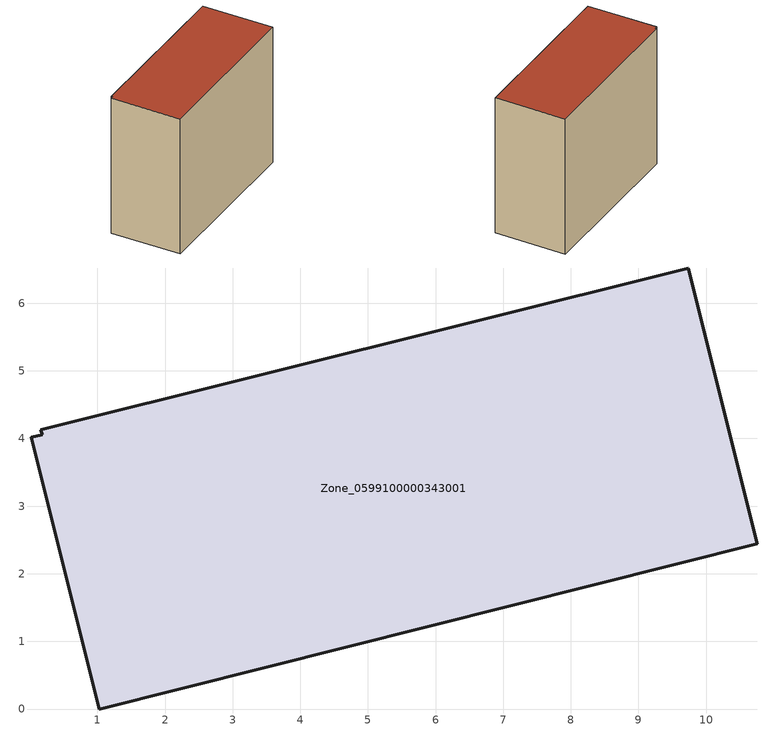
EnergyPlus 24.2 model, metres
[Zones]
Zone_0599100000343001
 floor ground (C_G): 10.76,2.44 1.03,0 0.02,4.02 0.18,4.06 0.16,4.13 9.73,6.52 z0
 wall outside (C_F): 10.76,2.44 9.73,6.52 0.16,4.13 0.18,4.06 0.02,4.02 1.03,0 10.76,2.44 z0:8.44
 roof outside (C_R): 1.03,0 10.76,2.44 9.73,6.52 0.16,4.13 0.18,4.06 0.02,4.02 z8.44
[BUILDING]
Pand.0599100000343001: North Axis=0; Terrain=City; Loads Convergence Tolerance Value=0.04; Temperature Convergence Tolerance Value=0.4; Solar Distribution=FullExterior; Maximum Number of Warmup Days=25; Minimum Number of Warmup Days=1
[Site:Location]
Rotterdam.The.Hague.AP_ZH_NLD Design_Conditions: Latitude=51.96; Longitude=4.45; Time Zone=1; Elevation=-4.5
[SITE:GROUNDTEMPERATURE:BUILDINGSURFACE]
18, 18, 18, 18, 18, 18, 18, 18, 18, 18, 18, 18
[MATERIAL] Thermal Absorptance=0.9; Solar Absorptance=0.7; Visible Absorptance=0.7
Name | Roughness | Thickness | Conductivity | Density | Specific Heat
G.TI.1992-2005 | MediumSmooth | 0.15 | 0.06 | 540 | 1210
F.TI.1992-2005 | Rough | 0.3 | 0.12 | 1920 | 840
R.TI.1992-2005 | MediumRough | 0.2 | 0.08 | 1500 | 1000
[CONSTRUCTION]
C_G: G.TI.1992-2005
C_F: F.TI.1992-2005
C_R: R.TI.1992-2005
[ZONE]
Zone_0599100000343001: Type=1; Multiplier=1; Ceiling Height=Autocalculate; Volume=Autocalculate; Floor Area=autocalculate; Part of Total Floor Area=Yes
[ZONEINFILTRATION:DESIGNFLOWRATE]
Infil_Zone_0599100000343001: Zone or ZoneList or Space or SpaceList=Zone_0599100000343001; Schedule=AlwaysOn; Design Flow Rate Calculation Method=Flow/Area; Flow Rate per Floor Area=0.0015; Constant Term Coefficient=1; Temperature Term Coefficient=0; Velocity Term Coefficient=0; Velocity Squared Term Coefficient=0
[HVACTEMPLATE:ZONE:IDEALLOADSAIRSYSTEM]
Zone_0599100000343001: Maximum Heating Supply Air Temperature=50; Minimum Cooling Supply Air Temperature=13; Maximum Heating Supply Air Humidity Ratio=0.0156; Minimum Cooling Supply Air Humidity Ratio=0.0077; Heating Limit=NoLimit; Cooling Limit=NoLimit; Dehumidification Control Type=ConstantSensibleHeatRatio; Cooling Sensible Heat Ratio=0.7; Dehumidification Setpoint=60; Humidification Control Type=None; Humidification Setpoint=30; Outdoor Air Method=None; Outdoor Air Flow Rate per Person=0.00944; Outdoor Air Flow Rate per Zone Floor Area=0; Outdoor Air Flow Rate per Zone=0; Demand Controlled Ventilation Type=None; Outdoor Air Economizer Type=NoEconomizer; Heat Recovery Type=None; Sensible Heat Recovery Effectiveness=0.7; Latent Heat Recovery Effectiveness=0.65
[ZONECONTROL:THERMOSTAT]
ThermostatControl_Zone_0599100000343001: Zone or ZoneList=Zone_0599100000343001; Control Type Schedule=DualSetpointControlType; Control 1=Thermostat_Zone_0599100000343001; Temperature Difference Between Cutout And Setpoint=0
[THERMOSTATSETPOINT:DUALSETPOINT]
Thermostat_Zone_0599100000343001: Heating Setpoint Temperature Schedule=HeatingSetpoint_Zone_0599100000343001; Cooling Setpoint Temperature Schedule=CoolingSetpoint_Zone_0599100000343001
[SCHEDULE:COMPACT]
HeatingSetpoint_Zone_0599100000343001: Through: 12/31, For: AllDays, Until: 24:00, 21
CoolingSetpoint_Zone_0599100000343001: Through: 12/31, For: AllDays, Until: 24:00, 24
DualSetpointControlType: Through: 12/31, For: AllDays, Until: 24:00, 4
AlwaysOn: Through: 12/31, For: AllDays, Until: 24:00, 1
